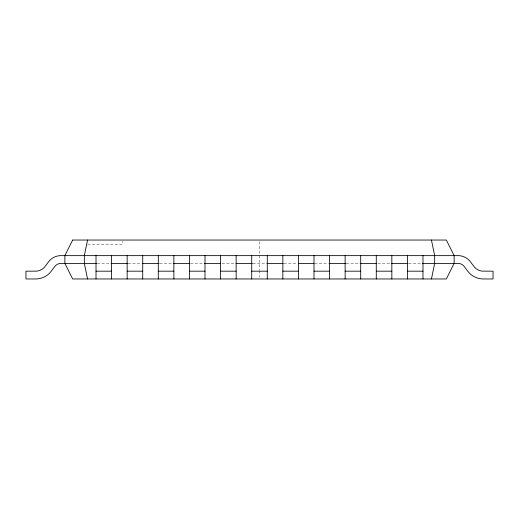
<?xml version="1.0" encoding="UTF-8"?>
<svg xmlns="http://www.w3.org/2000/svg" width="519" height="519" viewBox="0 0 519 519"><rect width="100%" height="100%" fill="white"/><g stroke="black" fill="none" stroke-linecap="round" stroke-linejoin="round"><path stroke-width="0.39" stroke-dasharray="2.6 1.95" d="M87.685 244.202L122.503 244.202L122.503 241.426M97.3 263.393L110.288 263.393M128.089 263.393L141.168 263.393M159.696 263.393L173.541 263.393M190.486 263.393L203.545 263.393M222.087 263.393L235.86 263.393M252.876 263.393L266.507 263.393M283.951 263.393L296.913 263.393M314.644 263.393L328.514 263.393M346.27 263.393L359.304 263.393M377.832 263.393L391.067 263.393M408.713 263.393L421.7 263.393M259.5 241.659L259.5 254.634M259.5 255.445L259.5 270.042M259.5 270.853L259.5 277.341"/><path stroke-width="0.78" d="M87.562 240.038L84.338 255.608L84.338 263.393L87.562 278.963M431.438 278.963L434.663 263.393L434.663 255.608L431.438 240.038M96.502 263.393L60.983 263.393A7.785 7.785 0 0 0 54.755 266.507L51.251 271.178A19.463 19.463 0 0 1 35.681 278.963L25.95 278.963L25.95 271.178L36.583 271.139A11.671 11.671 0 0 0 44.452 267.201L49.279 260.895A15.576 15.576 0 0 1 59.782 255.646L459.218 255.646A15.576 15.576 0 0 1 469.721 260.895L474.548 267.201A11.671 11.671 0 0 0 482.417 271.139L493.05 271.178L493.05 278.963L483.319 278.963A19.463 19.463 0 0 1 467.749 271.178L464.246 266.507A7.785 7.785 0 0 0 458.018 263.393L422.511 263.393M111.098 263.393L127.317 263.393M142.725 263.393L158.944 263.393M173.541 263.393L189.759 263.393M204.356 263.393L220.575 263.393M236.145 263.393L252.351 263.393M266.935 263.393L283.14 263.393M298.535 263.393L313.93 263.393M329.325 263.393L345.531 263.393M360.115 263.393L376.32 263.393M391.715 263.393L407.921 263.393M96.015 271.178L111.585 271.178M127.155 271.178L142.725 271.178M158.295 271.178L173.865 271.178M189.435 271.178L205.005 271.178M220.575 271.178L236.145 271.178M251.715 271.178L267.285 271.178M282.855 271.178L298.425 271.178M313.995 271.178L329.565 271.178M345.135 271.178L360.705 271.178M376.275 271.178L391.845 271.178M407.415 271.178L422.985 271.178M422.985 255.608L422.985 278.963M407.415 255.608L407.415 278.963M391.845 255.608L391.845 278.963M376.275 255.608L376.275 278.963M360.705 255.608L360.705 278.963M345.135 255.608L345.135 278.963M329.565 255.608L329.565 278.963M313.995 255.608L313.995 278.963M298.425 255.608L298.425 278.963M282.855 255.608L282.855 278.963M267.285 255.608L267.285 278.963M251.715 255.608L251.715 278.963M236.145 255.608L236.145 278.963M220.575 255.608L220.575 278.963M205.005 255.608L205.005 278.963M189.435 255.608L189.435 278.963M173.865 255.608L173.865 278.963M158.295 255.608L158.295 278.963M142.725 255.608L142.725 278.963M127.155 255.608L127.155 278.963M111.585 255.608L111.585 278.963M96.015 255.608L96.015 278.963M72.66 240.038L64.875 255.608L64.875 263.393L72.66 278.963L446.34 278.963L454.125 263.393L454.125 255.608L446.34 240.038L72.66 240.038"/></g></svg>
